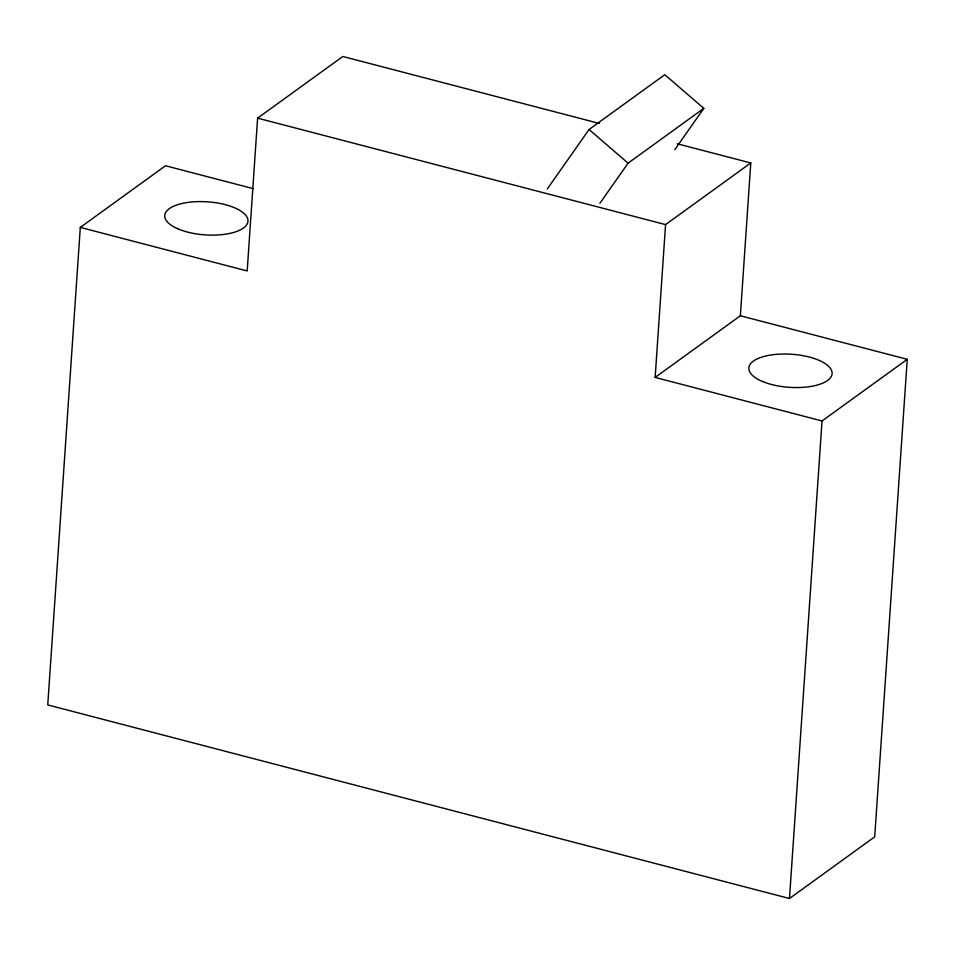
<?xml version="1.0" encoding="UTF-8"?>
<svg xmlns="http://www.w3.org/2000/svg" width="955" height="955" viewBox="0 0 955 955"><rect width="100%" height="100%" fill="white"/><g stroke="black" fill="none" stroke-linecap="round" stroke-linejoin="round"><path stroke-width="1.43" d="M253.29 188.66L165.525 165.752L80.304 227.397L47.75 704.933L789.475 898.512L874.696 836.855L907.25 359.319L740.364 315.771L655.142 377.416L822.028 420.976L907.25 359.319M599.418 123.458L342.833 56.488L257.611 118.145L247.19 270.957L80.304 227.397M655.142 377.416L665.563 224.604L750.785 162.959L677.262 143.775M740.364 315.771L750.785 162.959M789.475 898.512L822.028 420.976M547.227 189.066L589.056 129.498L664.811 74.705L703.811 108.369L674.791 149.696M599.895 203.284L628.068 163.174L703.811 108.369M257.611 118.145L665.563 224.604M589.056 129.498L628.068 163.174M762.579 381.523A41.722 16.569 3.9 0 0 831.196 376.592A41.722 16.569 3.9 0 0 777.633 354.257A41.722 16.569 3.9 0 0 762.579 381.523M178.466 229.081A41.722 16.569 3.9 0 0 247.082 224.15A41.722 16.569 3.9 0 0 193.531 201.827A41.722 16.569 3.9 0 0 178.466 229.081"/></g></svg>
